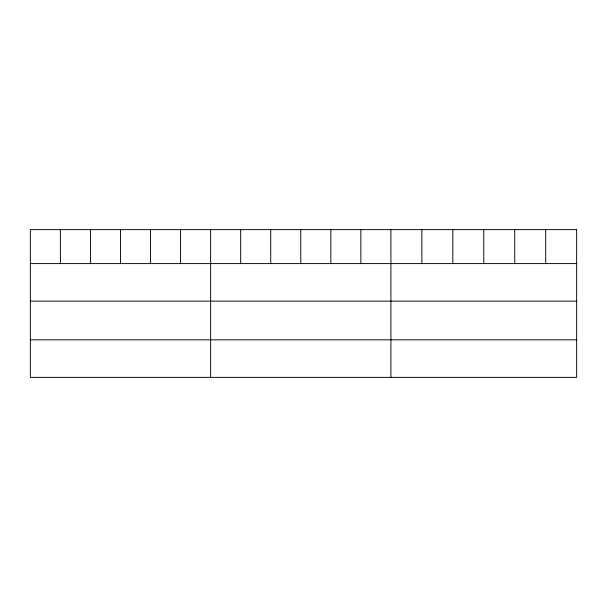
<?xml version="1.0" encoding="UTF-8"?>
<svg xmlns="http://www.w3.org/2000/svg" width="607" height="607" viewBox="0 0 607 607"><rect width="100%" height="100%" fill="white"/><g stroke="black" fill="none" stroke-linecap="round" stroke-linejoin="round"><path stroke-width="0.91" d="M30.35 263.59L576.65 263.59M30.35 301.133L576.65 301.133M30.35 339.821L576.65 339.821M545.693 229.628L545.693 263.59M514.736 229.628L514.736 263.59M483.779 229.628L483.779 263.59M452.822 229.628L452.822 263.59M421.865 229.628L421.865 263.59M390.908 229.628L390.908 377.372M360.862 229.628L360.862 263.59M330.815 229.628L330.815 263.59M300.769 229.628L300.769 263.59M270.722 229.628L270.722 263.59M240.675 229.628L240.675 263.59M210.629 229.628L210.629 377.372M180.583 229.628L180.583 263.59M150.536 229.628L150.536 263.59M120.49 229.628L120.49 263.59M90.443 229.628L90.443 263.59M60.396 229.628L60.396 263.59M576.65 229.628L30.35 229.628L30.35 377.372L576.65 377.372L576.65 229.628"/></g></svg>
